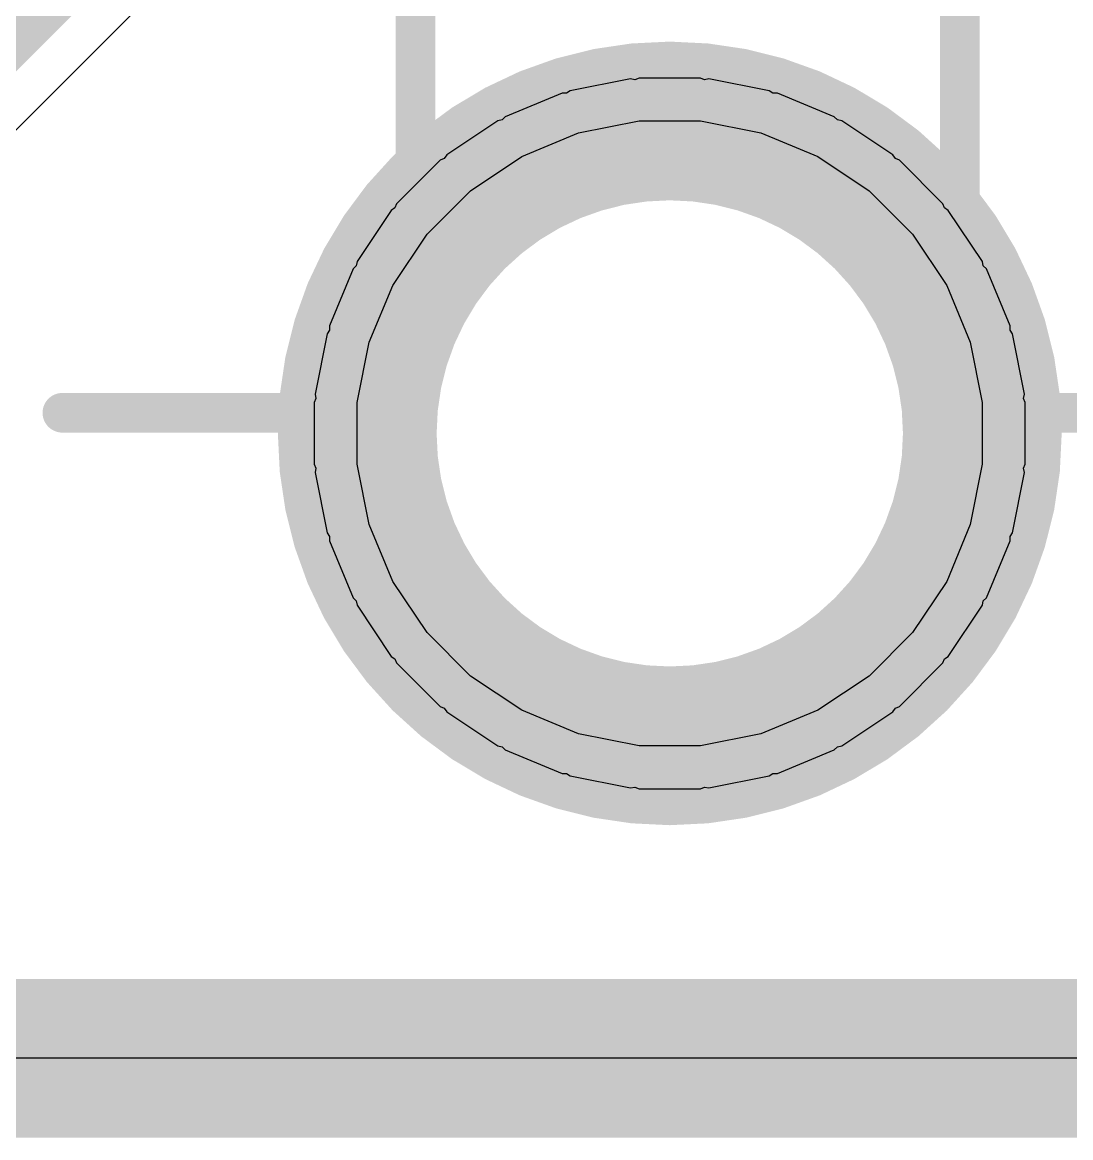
# Model space of a CAD drawing. Header units: inches. Extents: x -4 to 389, y 0 to 108.
# Drawn here: x 31.52 to 34.874, y -0.254 to 3.316 of the extents above; entities that cross this region are included whole.
import ezdxf

# ---------------------------------------------------------------- set-up
doc = ezdxf.new("R2010")
doc.units = ezdxf.units.IN
for name, color, linetype in [('Board Outline', 76, 'Continuous'), ('Bottom Layer', 5, 'Continuous'), ('Multi-Layer', 9, 'Continuous'), ('Signal_1', 16, 'Continuous'), ('Signal_2', 76, 'Continuous'), ('Top Layer', 1, 'Continuous'), ('Top Overlay', 2, 'Continuous')]:
    doc.layers.add(name, color=color, linetype=linetype)

msp = doc.modelspace()

# ---------------------------------------------------------------- linework, layer by layer
at = {"layer": 'Board Outline'}
for points in [[(34.5915, 2.0002, 0.508, 0.508, 1), (32.5915, 2.0002, 0.508, 0.508, 1)], [(32.4645, 2.0002, 0.254, 0.254, 1), (32.7185, 2.0002, 0.254, 0.254, 1)], [(34.4645, 2.0002, 0.254, 0.254, 1), (34.7185, 2.0002, 0.254, 0.254, 1)]]:
    msp.add_lwpolyline(points, format="xyseb", close=True, dxfattribs=at)
msp.add_lwpolyline([(0, 0, 0.508, 0.508, 0), (45.0088, 0, 0.508, 0.508, 0)], format="xyseb", dxfattribs=at)
at = {"layer": 'Bottom Layer'}
for p, q in [((33.4662, 3.1351), (33.273, 3.0966)), ((33.48, 3.1323), (33.4662, 3.1351)), ((33.493, 3.1377), (33.48, 3.1323)), ((33.69, 3.1377), (33.493, 3.1377)), ((33.703, 3.1323), (33.69, 3.1377)), ((33.7168, 3.1351), (33.703, 3.1323)), ((33.91, 3.0966), (33.7168, 3.1351)), ((33.2472, 3.0888), (33.0652, 3.0134)), ((33.2613, 3.0888), (33.2472, 3.0888)), ((33.273, 3.0966), (33.2613, 3.0888)), ((33.9217, 3.0888), (33.91, 3.0966)), ((33.9358, 3.0888), (33.9217, 3.0888)), ((34.1178, 3.0134), (33.9358, 3.0888)), ((33.0415, 3.0007), (32.8777, 2.8913)), ((33.0553, 3.0035), (33.0415, 3.0007)), ((33.0652, 3.0134), (33.0553, 3.0035)), ((34.1278, 3.0035), (34.1178, 3.0134)), ((34.1416, 3.0007), (34.1278, 3.0035)), ((34.3053, 2.8913), (34.1416, 3.0007)), ((32.8569, 2.8742), (32.7176, 2.7349)), ((32.8699, 2.8796), (32.8569, 2.8742)), ((32.8777, 2.8913), (32.8699, 2.8796)), ((34.3132, 2.8796), (34.3053, 2.8913)), ((34.3262, 2.8742), (34.3132, 2.8796)), ((34.4655, 2.7349), (34.3262, 2.8742)), ((32.7005, 2.7141), (32.591, 2.5503)), ((32.7122, 2.7219), (32.7005, 2.7141)), ((32.7176, 2.7349), (32.7122, 2.7219)), ((34.4709, 2.7219), (34.4655, 2.7349)), ((34.4826, 2.7141), (34.4709, 2.7219)), ((34.592, 2.5503), (34.4826, 2.7141)), ((32.5883, 2.5365), (32.5783, 2.5265)), ((32.591, 2.5503), (32.5883, 2.5365)), ((34.5947, 2.5365), (34.592, 2.5503)), ((34.6047, 2.5265), (34.5947, 2.5365)), ((32.5783, 2.5265), (32.5029, 2.3445)), ((34.6801, 2.3445), (34.6047, 2.5265)), ((32.5029, 2.3305), (32.4951, 2.3188)), ((32.5029, 2.3445), (32.5029, 2.3305)), ((34.6801, 2.3305), (34.6801, 2.3445)), ((34.6879, 2.3188), (34.6801, 2.3305)), ((32.4951, 2.3188), (32.4567, 2.1256)), ((34.7263, 2.1256), (34.6879, 2.3188)), ((32.4594, 2.1118), (32.454, 2.0987)), ((32.4567, 2.1256), (32.4594, 2.1118)), ((34.7236, 2.1118), (34.7263, 2.1256)), ((34.729, 2.0987), (34.7236, 2.1118)), ((32.454, 2.0987), (32.454, 1.9018)), ((34.729, 1.9018), (34.729, 2.0987)), ((32.454, 1.9018), (32.4594, 1.8887)), ((34.7236, 1.8887), (34.729, 1.9018)), ((32.4594, 1.8887), (32.4567, 1.8749)), ((32.4567, 1.8749), (32.4951, 1.6817)), ((34.6879, 1.6817), (34.7263, 1.8749)), ((34.7263, 1.8749), (34.7236, 1.8887)), ((32.4951, 1.6817), (32.5029, 1.67)), ((34.6801, 1.67), (34.6879, 1.6817)), ((32.5029, 1.67), (32.5029, 1.656)), ((32.5029, 1.656), (32.5783, 1.474)), ((34.6047, 1.474), (34.6801, 1.656)), ((34.6801, 1.656), (34.6801, 1.67)), ((32.5783, 1.474), (32.5883, 1.464)), ((32.5883, 1.464), (32.591, 1.4502)), ((34.592, 1.4502), (34.5947, 1.464)), ((34.5947, 1.464), (34.6047, 1.474)), ((32.591, 1.4502), (32.7005, 1.2864)), ((34.4826, 1.2864), (34.592, 1.4502)), ((32.7005, 1.2864), (32.7122, 1.2786)), ((34.4709, 1.2786), (34.4826, 1.2864)), ((32.7122, 1.2786), (32.7176, 1.2656)), ((32.7176, 1.2656), (32.8568, 1.1263)), ((34.3262, 1.1263), (34.4655, 1.2656)), ((34.4655, 1.2656), (34.4709, 1.2786)), ((32.8568, 1.1263), (32.8699, 1.1209)), ((32.8699, 1.1209), (32.8777, 1.1092)), ((32.8777, 1.1092), (33.0415, 0.9998)), ((34.1416, 0.9998), (34.3053, 1.1092)), ((34.3053, 1.1092), (34.3132, 1.1209)), ((34.3132, 1.1209), (34.3262, 1.1263)), ((33.0415, 0.9998), (33.0553, 0.997)), ((34.1278, 0.997), (34.1416, 0.9998)), ((33.0553, 0.997), (33.0652, 0.9871)), ((33.0652, 0.9871), (33.2472, 0.9117)), ((33.9358, 0.9117), (34.1178, 0.9871)), ((34.1178, 0.9871), (34.1278, 0.997)), ((33.2472, 0.9117), (33.2613, 0.9117)), ((33.2613, 0.9117), (33.273, 0.9039)), ((33.273, 0.9039), (33.4662, 0.8654)), ((33.7168, 0.8654), (33.91, 0.9039)), ((33.91, 0.9039), (33.9217, 0.9117)), ((33.9217, 0.9117), (33.9358, 0.9117)), ((33.4662, 0.8654), (33.48, 0.8682)), ((33.48, 0.8682), (33.493, 0.8628)), ((33.493, 0.8628), (33.69, 0.8628)), ((33.69, 0.8628), (33.703, 0.8682)), ((33.703, 0.8682), (33.7168, 0.8654)), ((45.0088, 0), (0, 0))]:
    msp.add_line(p, q, dxfattribs=at)
at = {"layer": 'Multi-Layer'}
for p, q in [((33.2998, 2.9618), (33.493, 3.0003)), ((33.493, 3.0003), (33.5915, 3.0003)), ((33.5915, 3.0003), (33.69, 3.0003)), ((33.69, 3.0003), (33.8832, 2.9618)), ((33.1178, 2.8864), (33.2998, 2.9618)), ((33.8832, 2.9618), (34.0652, 2.8864)), ((32.9541, 2.777), (33.1178, 2.8864)), ((34.0652, 2.8864), (34.229, 2.777)), ((32.8148, 2.6377), (32.9541, 2.777)), ((34.229, 2.777), (34.3683, 2.6377)), ((32.7053, 2.4739), (32.8148, 2.6377)), ((34.3683, 2.6377), (34.4777, 2.4739)), ((32.6299, 2.2919), (32.7053, 2.4739)), ((34.4777, 2.4739), (34.5531, 2.2919)), ((32.5915, 2.0987), (32.6299, 2.2919)), ((34.5531, 2.2919), (34.5915, 2.0987)), ((32.5915, 2.0002), (32.5915, 2.0987)), ((34.5915, 2.0987), (34.5915, 2.0002)), ((32.5915, 1.9018), (32.5915, 2.0002)), ((34.5915, 2.0002), (34.5915, 1.9018)), ((32.6299, 1.7086), (32.5915, 1.9018)), ((34.5915, 1.9018), (34.5531, 1.7086)), ((32.7053, 1.5266), (32.6299, 1.7086)), ((34.5531, 1.7086), (34.4777, 1.5266)), ((32.8148, 1.3628), (32.7053, 1.5266)), ((34.4777, 1.5266), (34.3683, 1.3628)), ((32.9541, 1.2235), (32.8148, 1.3628)), ((34.3683, 1.3628), (34.229, 1.2235)), ((33.1178, 1.1141), (32.9541, 1.2235)), ((34.229, 1.2235), (34.0652, 1.1141)), ((33.2998, 1.0387), (33.1178, 1.1141)), ((34.0652, 1.1141), (33.8832, 1.0387)), ((33.493, 1.0002), (33.2998, 1.0387)), ((33.8832, 1.0387), (33.69, 1.0002)), ((33.5915, 1.0002), (33.493, 1.0002)), ((33.5915, 1.0002), (33.5915, 1.0002)), ((33.69, 1.0002), (33.5915, 1.0002))]:
    msp.add_line(p, q, dxfattribs=at)
at = {"layer": 'Signal_1'}
for p, q in [((28.8785, 0.3503), (43.5917, 15.0635)), ((33.4662, 3.1351), (33.273, 3.0966)), ((33.48, 3.1323), (33.4662, 3.1351)), ((33.493, 3.1377), (33.48, 3.1323)), ((33.69, 3.1377), (33.493, 3.1377)), ((33.703, 3.1323), (33.69, 3.1377)), ((33.7168, 3.1351), (33.703, 3.1323)), ((33.91, 3.0966), (33.7168, 3.1351)), ((33.2472, 3.0888), (33.0652, 3.0134)), ((33.2613, 3.0888), (33.2472, 3.0888)), ((33.273, 3.0966), (33.2613, 3.0888)), ((33.9217, 3.0888), (33.91, 3.0966)), ((33.9358, 3.0888), (33.9217, 3.0888)), ((34.1178, 3.0134), (33.9358, 3.0888)), ((33.0415, 3.0007), (32.8777, 2.8913)), ((33.0553, 3.0035), (33.0415, 3.0007)), ((33.0652, 3.0134), (33.0553, 3.0035)), ((34.1278, 3.0035), (34.1178, 3.0134)), ((34.1416, 3.0007), (34.1278, 3.0035)), ((34.3053, 2.8913), (34.1416, 3.0007)), ((32.8569, 2.8742), (32.7176, 2.7349)), ((32.8699, 2.8796), (32.8569, 2.8742)), ((32.8777, 2.8913), (32.8699, 2.8796)), ((34.3132, 2.8796), (34.3053, 2.8913)), ((34.3262, 2.8742), (34.3132, 2.8796)), ((34.4655, 2.7349), (34.3262, 2.8742)), ((32.7005, 2.7141), (32.591, 2.5503)), ((32.7122, 2.7219), (32.7005, 2.7141)), ((32.7176, 2.7349), (32.7122, 2.7219)), ((34.4709, 2.7219), (34.4655, 2.7349)), ((34.4826, 2.7141), (34.4709, 2.7219)), ((34.592, 2.5503), (34.4826, 2.7141)), ((32.5883, 2.5365), (32.5783, 2.5265)), ((32.591, 2.5503), (32.5883, 2.5365)), ((34.5947, 2.5365), (34.592, 2.5503)), ((34.6047, 2.5265), (34.5947, 2.5365)), ((32.5783, 2.5265), (32.5029, 2.3445)), ((34.6801, 2.3445), (34.6047, 2.5265)), ((32.5029, 2.3305), (32.4951, 2.3188)), ((32.5029, 2.3445), (32.5029, 2.3305)), ((34.6801, 2.3305), (34.6801, 2.3445)), ((34.6879, 2.3188), (34.6801, 2.3305)), ((32.4951, 2.3188), (32.4567, 2.1256)), ((34.7263, 2.1256), (34.6879, 2.3188)), ((32.4594, 2.1118), (32.454, 2.0987)), ((32.4567, 2.1256), (32.4594, 2.1118)), ((34.7236, 2.1118), (34.7263, 2.1256)), ((34.729, 2.0987), (34.7236, 2.1118)), ((32.454, 2.0987), (32.454, 1.9018)), ((34.729, 1.9018), (34.729, 2.0987)), ((32.454, 1.9018), (32.4594, 1.8887)), ((34.7236, 1.8887), (34.729, 1.9018)), ((32.4594, 1.8887), (32.4567, 1.8749)), ((32.4567, 1.8749), (32.4951, 1.6817)), ((34.6879, 1.6817), (34.7263, 1.8749)), ((34.7263, 1.8749), (34.7236, 1.8887)), ((32.4951, 1.6817), (32.5029, 1.67)), ((34.6801, 1.67), (34.6879, 1.6817)), ((32.5029, 1.67), (32.5029, 1.656)), ((32.5029, 1.656), (32.5783, 1.474)), ((34.6047, 1.474), (34.6801, 1.656)), ((34.6801, 1.656), (34.6801, 1.67)), ((32.5783, 1.474), (32.5883, 1.464)), ((32.5883, 1.464), (32.591, 1.4502)), ((34.592, 1.4502), (34.5947, 1.464)), ((34.5947, 1.464), (34.6047, 1.474)), ((32.591, 1.4502), (32.7005, 1.2864)), ((34.4826, 1.2864), (34.592, 1.4502)), ((32.7005, 1.2864), (32.7122, 1.2786)), ((34.4709, 1.2786), (34.4826, 1.2864)), ((32.7122, 1.2786), (32.7176, 1.2656)), ((32.7176, 1.2656), (32.8568, 1.1263)), ((34.3262, 1.1263), (34.4655, 1.2656)), ((34.4655, 1.2656), (34.4709, 1.2786)), ((32.8568, 1.1263), (32.8699, 1.1209)), ((32.8699, 1.1209), (32.8777, 1.1092)), ((32.8777, 1.1092), (33.0415, 0.9998)), ((34.1416, 0.9998), (34.3053, 1.1092)), ((34.3053, 1.1092), (34.3132, 1.1209)), ((34.3132, 1.1209), (34.3262, 1.1263)), ((33.0415, 0.9998), (33.0553, 0.997)), ((34.1278, 0.997), (34.1416, 0.9998)), ((33.0553, 0.997), (33.0652, 0.9871)), ((33.0652, 0.9871), (33.2472, 0.9117)), ((33.9358, 0.9117), (34.1178, 0.9871)), ((34.1178, 0.9871), (34.1278, 0.997)), ((33.2472, 0.9117), (33.2613, 0.9117)), ((33.2613, 0.9117), (33.273, 0.9039)), ((33.273, 0.9039), (33.4662, 0.8654)), ((33.7168, 0.8654), (33.91, 0.9039)), ((33.91, 0.9039), (33.9217, 0.9117)), ((33.9217, 0.9117), (33.9358, 0.9117)), ((33.4662, 0.8654), (33.48, 0.8682)), ((33.48, 0.8682), (33.493, 0.8628)), ((33.493, 0.8628), (33.69, 0.8628)), ((33.69, 0.8628), (33.703, 0.8682)), ((33.703, 0.8682), (33.7168, 0.8654)), ((45.0088, 0), (0, 0))]:
    msp.add_line(p, q, dxfattribs=at)
msp.add_lwpolyline([(28.6954, 0.5334, 0.254, 0.254, 0), (43.4086, 15.2466, 0.254, 0.254, 0)], format="xyseb", dxfattribs=at)
at = {"layer": 'Signal_2'}
for p, q in [((33.4662, 3.1351), (33.273, 3.0966)), ((33.48, 3.1323), (33.4662, 3.1351)), ((33.493, 3.1377), (33.48, 3.1323)), ((33.69, 3.1377), (33.493, 3.1377)), ((33.703, 3.1323), (33.69, 3.1377)), ((33.7168, 3.1351), (33.703, 3.1323)), ((33.91, 3.0966), (33.7168, 3.1351)), ((33.2472, 3.0888), (33.0652, 3.0134)), ((33.2613, 3.0888), (33.2472, 3.0888)), ((33.273, 3.0966), (33.2613, 3.0888)), ((33.9217, 3.0888), (33.91, 3.0966)), ((33.9358, 3.0888), (33.9217, 3.0888)), ((34.1178, 3.0134), (33.9358, 3.0888)), ((33.0415, 3.0007), (32.8777, 2.8913)), ((33.0553, 3.0035), (33.0415, 3.0007)), ((33.0652, 3.0134), (33.0553, 3.0035)), ((34.1278, 3.0035), (34.1178, 3.0134)), ((34.1416, 3.0007), (34.1278, 3.0035)), ((34.3053, 2.8913), (34.1416, 3.0007)), ((32.8569, 2.8742), (32.7176, 2.7349)), ((32.8699, 2.8796), (32.8569, 2.8742)), ((32.8777, 2.8913), (32.8699, 2.8796)), ((34.3132, 2.8796), (34.3053, 2.8913)), ((34.3262, 2.8742), (34.3132, 2.8796)), ((34.4655, 2.7349), (34.3262, 2.8742)), ((32.7005, 2.7141), (32.591, 2.5503)), ((32.7122, 2.7219), (32.7005, 2.7141)), ((32.7176, 2.7349), (32.7122, 2.7219)), ((34.4709, 2.7219), (34.4655, 2.7349)), ((34.4826, 2.7141), (34.4709, 2.7219)), ((34.592, 2.5503), (34.4826, 2.7141)), ((32.5883, 2.5365), (32.5783, 2.5265)), ((32.591, 2.5503), (32.5883, 2.5365)), ((34.5947, 2.5365), (34.592, 2.5503)), ((34.6047, 2.5265), (34.5947, 2.5365)), ((32.5783, 2.5265), (32.5029, 2.3445)), ((34.6801, 2.3445), (34.6047, 2.5265)), ((32.5029, 2.3305), (32.4951, 2.3188)), ((32.5029, 2.3445), (32.5029, 2.3305)), ((34.6801, 2.3305), (34.6801, 2.3445)), ((34.6879, 2.3188), (34.6801, 2.3305)), ((32.4951, 2.3188), (32.4567, 2.1256)), ((34.7263, 2.1256), (34.6879, 2.3188)), ((32.4594, 2.1118), (32.454, 2.0987)), ((32.4567, 2.1256), (32.4594, 2.1118)), ((34.7236, 2.1118), (34.7263, 2.1256)), ((34.729, 2.0987), (34.7236, 2.1118)), ((32.454, 2.0987), (32.454, 1.9018)), ((34.729, 1.9018), (34.729, 2.0987)), ((32.454, 1.9018), (32.4594, 1.8887)), ((34.7236, 1.8887), (34.729, 1.9018)), ((32.4594, 1.8887), (32.4567, 1.8749)), ((32.4567, 1.8749), (32.4951, 1.6817)), ((34.6879, 1.6817), (34.7263, 1.8749)), ((34.7263, 1.8749), (34.7236, 1.8887)), ((32.4951, 1.6817), (32.5029, 1.67)), ((34.6801, 1.67), (34.6879, 1.6817)), ((32.5029, 1.67), (32.5029, 1.656)), ((32.5029, 1.656), (32.5783, 1.474)), ((34.6047, 1.474), (34.6801, 1.656)), ((34.6801, 1.656), (34.6801, 1.67)), ((32.5783, 1.474), (32.5883, 1.464)), ((32.5883, 1.464), (32.591, 1.4502)), ((34.592, 1.4502), (34.5947, 1.464)), ((34.5947, 1.464), (34.6047, 1.474)), ((32.591, 1.4502), (32.7005, 1.2864)), ((34.4826, 1.2864), (34.592, 1.4502)), ((32.7005, 1.2864), (32.7122, 1.2786)), ((34.4709, 1.2786), (34.4826, 1.2864)), ((32.7122, 1.2786), (32.7176, 1.2656)), ((32.7176, 1.2656), (32.8568, 1.1263)), ((34.3262, 1.1263), (34.4655, 1.2656)), ((34.4655, 1.2656), (34.4709, 1.2786)), ((32.8568, 1.1263), (32.8699, 1.1209)), ((32.8699, 1.1209), (32.8777, 1.1092)), ((32.8777, 1.1092), (33.0415, 0.9998)), ((34.1416, 0.9998), (34.3053, 1.1092)), ((34.3053, 1.1092), (34.3132, 1.1209)), ((34.3132, 1.1209), (34.3262, 1.1263)), ((33.0415, 0.9998), (33.0553, 0.997)), ((34.1278, 0.997), (34.1416, 0.9998)), ((33.0553, 0.997), (33.0652, 0.9871)), ((33.0652, 0.9871), (33.2472, 0.9117)), ((33.9358, 0.9117), (34.1178, 0.9871)), ((34.1178, 0.9871), (34.1278, 0.997)), ((33.2472, 0.9117), (33.2613, 0.9117)), ((33.2613, 0.9117), (33.273, 0.9039)), ((33.273, 0.9039), (33.4662, 0.8654)), ((33.7168, 0.8654), (33.91, 0.9039)), ((33.91, 0.9039), (33.9217, 0.9117)), ((33.9217, 0.9117), (33.9358, 0.9117)), ((33.4662, 0.8654), (33.48, 0.8682)), ((33.48, 0.8682), (33.493, 0.8628)), ((33.493, 0.8628), (33.69, 0.8628)), ((33.69, 0.8628), (33.703, 0.8682)), ((33.703, 0.8682), (33.7168, 0.8654)), ((45.0088, 0), (0, 0))]:
    msp.add_line(p, q, dxfattribs=at)
at = {"layer": 'Top Layer'}
for p, q in [((33.4662, 3.1351), (33.273, 3.0966)), ((33.48, 3.1323), (33.4662, 3.1351)), ((33.493, 3.1377), (33.48, 3.1323)), ((33.69, 3.1377), (33.493, 3.1377)), ((33.703, 3.1323), (33.69, 3.1377)), ((33.7168, 3.1351), (33.703, 3.1323)), ((33.91, 3.0966), (33.7168, 3.1351)), ((33.2472, 3.0888), (33.0652, 3.0134)), ((33.2613, 3.0888), (33.2472, 3.0888)), ((33.273, 3.0966), (33.2613, 3.0888)), ((33.9217, 3.0888), (33.91, 3.0966)), ((33.9358, 3.0888), (33.9217, 3.0888)), ((34.1178, 3.0134), (33.9358, 3.0888)), ((33.0415, 3.0007), (32.8777, 2.8913)), ((33.0553, 3.0035), (33.0415, 3.0007)), ((33.0652, 3.0134), (33.0553, 3.0035)), ((34.1278, 3.0035), (34.1178, 3.0134)), ((34.1416, 3.0007), (34.1278, 3.0035)), ((34.3053, 2.8913), (34.1416, 3.0007)), ((32.8569, 2.8742), (32.7176, 2.7349)), ((32.8699, 2.8796), (32.8569, 2.8742)), ((32.8777, 2.8913), (32.8699, 2.8796)), ((34.3132, 2.8796), (34.3053, 2.8913)), ((34.3262, 2.8742), (34.3132, 2.8796)), ((34.4655, 2.7349), (34.3262, 2.8742)), ((32.7005, 2.7141), (32.591, 2.5503)), ((32.7122, 2.7219), (32.7005, 2.7141)), ((32.7176, 2.7349), (32.7122, 2.7219)), ((34.4709, 2.7219), (34.4655, 2.7349)), ((34.4826, 2.7141), (34.4709, 2.7219)), ((34.592, 2.5503), (34.4826, 2.7141)), ((32.5883, 2.5365), (32.5783, 2.5265)), ((32.591, 2.5503), (32.5883, 2.5365)), ((34.5947, 2.5365), (34.592, 2.5503)), ((34.6047, 2.5265), (34.5947, 2.5365)), ((32.5783, 2.5265), (32.5029, 2.3445)), ((34.6801, 2.3445), (34.6047, 2.5265)), ((32.5029, 2.3305), (32.4951, 2.3188)), ((32.5029, 2.3445), (32.5029, 2.3305)), ((34.6801, 2.3305), (34.6801, 2.3445)), ((34.6879, 2.3188), (34.6801, 2.3305)), ((32.4951, 2.3188), (32.4567, 2.1256)), ((34.7263, 2.1256), (34.6879, 2.3188)), ((32.4594, 2.1118), (32.454, 2.0987)), ((32.4567, 2.1256), (32.4594, 2.1118)), ((34.7236, 2.1118), (34.7263, 2.1256)), ((34.729, 2.0987), (34.7236, 2.1118)), ((32.454, 2.0987), (32.454, 1.9018)), ((34.729, 1.9018), (34.729, 2.0987)), ((32.454, 1.9018), (32.4594, 1.8887)), ((34.7236, 1.8887), (34.729, 1.9018)), ((32.4594, 1.8887), (32.4567, 1.8749)), ((32.4567, 1.8749), (32.4951, 1.6817)), ((34.6879, 1.6817), (34.7263, 1.8749)), ((34.7263, 1.8749), (34.7236, 1.8887)), ((32.4951, 1.6817), (32.5029, 1.67)), ((34.6801, 1.67), (34.6879, 1.6817)), ((32.5029, 1.67), (32.5029, 1.656)), ((32.5029, 1.656), (32.5783, 1.474)), ((34.6047, 1.474), (34.6801, 1.656)), ((34.6801, 1.656), (34.6801, 1.67)), ((32.5783, 1.474), (32.5883, 1.464)), ((32.5883, 1.464), (32.591, 1.4502)), ((34.592, 1.4502), (34.5947, 1.464)), ((34.5947, 1.464), (34.6047, 1.474)), ((32.591, 1.4502), (32.7005, 1.2864)), ((34.4826, 1.2864), (34.592, 1.4502)), ((32.7005, 1.2864), (32.7122, 1.2786)), ((34.4709, 1.2786), (34.4826, 1.2864)), ((32.7122, 1.2786), (32.7176, 1.2656)), ((32.7176, 1.2656), (32.8568, 1.1263)), ((34.3262, 1.1263), (34.4655, 1.2656)), ((34.4655, 1.2656), (34.4709, 1.2786)), ((32.8568, 1.1263), (32.8699, 1.1209)), ((32.8699, 1.1209), (32.8777, 1.1092)), ((32.8777, 1.1092), (33.0415, 0.9998)), ((34.1416, 0.9998), (34.3053, 1.1092)), ((34.3053, 1.1092), (34.3132, 1.1209)), ((34.3132, 1.1209), (34.3262, 1.1263)), ((33.0415, 0.9998), (33.0553, 0.997)), ((34.1278, 0.997), (34.1416, 0.9998)), ((33.0553, 0.997), (33.0652, 0.9871)), ((33.0652, 0.9871), (33.2472, 0.9117)), ((33.9358, 0.9117), (34.1178, 0.9871)), ((34.1178, 0.9871), (34.1278, 0.997)), ((33.2472, 0.9117), (33.2613, 0.9117)), ((33.2613, 0.9117), (33.273, 0.9039)), ((33.273, 0.9039), (33.4662, 0.8654)), ((33.7168, 0.8654), (33.91, 0.9039)), ((33.91, 0.9039), (33.9217, 0.9117)), ((33.9217, 0.9117), (33.9358, 0.9117)), ((33.4662, 0.8654), (33.48, 0.8682)), ((33.48, 0.8682), (33.493, 0.8628)), ((33.493, 0.8628), (33.69, 0.8628)), ((33.69, 0.8628), (33.703, 0.8682)), ((33.703, 0.8682), (33.7168, 0.8654)), ((45.0088, 0), (0, 0))]:
    msp.add_line(p, q, dxfattribs=at)
at = {"layer": 'Top Overlay'}
for points in [[(32.7781, 2.0662, 0.127, 0.127, 0), (32.7781, 6.3662, 0.127, 0.127, 0)], [(34.5192, 2.0662, 0.127, 0.127, 0), (34.5192, 6.3662, 0.127, 0.127, 0)], [(31.6481, 2.0662, 0.127, 0.127, 0), (32.7781, 2.0662, 0.127, 0.127, 0)], [(34.5192, 2.0662, 0.127, 0.127, 0), (35.6492, 2.0662, 0.127, 0.127, 0)]]:
    msp.add_lwpolyline(points, format="xyseb", dxfattribs=at)
for points in [[(31.6164, 2.0662, 0.0635, 0.0635, 1), (31.6799, 2.0662, 0.0635, 0.0635, 1)], [(32.7464, 2.0662, 0.0635, 0.0635, 1), (32.8099, 2.0662, 0.0635, 0.0635, 1)], [(32.7464, 2.0662, 0.0635, 0.0635, 1), (32.8099, 2.0662, 0.0635, 0.0635, 1)], [(34.4875, 2.0662, 0.0635, 0.0635, 1), (34.551, 2.0662, 0.0635, 0.0635, 1)], [(34.4875, 2.0662, 0.0635, 0.0635, 1), (34.551, 2.0662, 0.0635, 0.0635, 1)]]:
    msp.add_lwpolyline(points, format="xyseb", close=True, dxfattribs=at)

doc.saveas('drawing.dxf')
